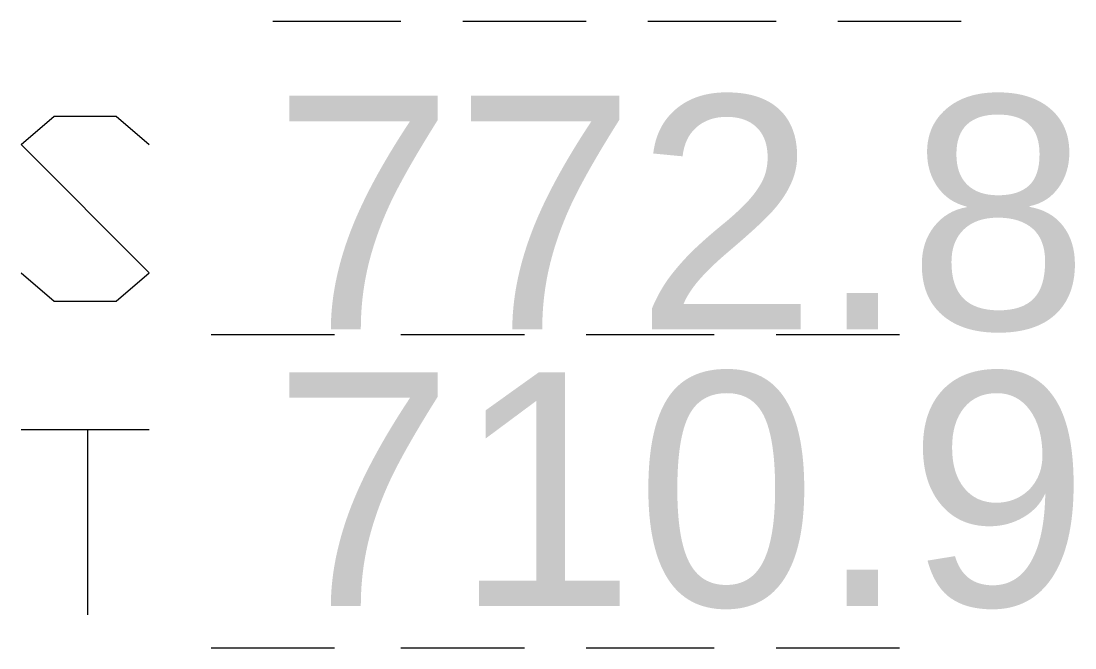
# Model space of a CAD drawing. Header units: metres. Extents: x 0 to 175, y -70 to 21.
# Drawn here: x 167.026 to 167.4326, y -11.4567 to -11.2148 of the extents above; entities that cross this region are included whole.
import ezdxf

# ---------------------------------------------------------------- set-up
doc = ezdxf.new("R2010")
doc.units = ezdxf.units.M
doc.header["$LTSCALE"] = 0.5
doc.layers.add('TABLERO', color=7, linetype='Continuous')
doc.styles.get("Standard").update_dxf_attribs({"font": 'arial.ttf'})

msp = doc.modelspace()

# ---------------------------------------------------------------- linework, layer by layer
at = {"layer": 'TABLERO', "color": 7, "linetype": 'Continuous', "lineweight": 18, "true_color": 0x000007}
for p, q in [((167.12309, -11.21485), (167.17256, -11.21485)), ((167.19637, -11.21485), (167.244, -11.21485)), ((167.26781, -11.21485), (167.31728, -11.21485)), ((167.34109, -11.21485), (167.38872, -11.21485)), ((167.09928, -11.33575), (167.14691, -11.33575)), ((167.17256, -11.33575), (167.22019, -11.33575)), ((167.244, -11.33575), (167.29346, -11.33575)), ((167.31728, -11.33575), (167.36491, -11.33575)), ((167.026, -11.37239), (167.07546, -11.37239)), ((167.05165, -11.37239), (167.05165, -11.44384)), ((167.09928, -11.45666), (167.14691, -11.45666)), ((167.17256, -11.45666), (167.22019, -11.45666)), ((167.244, -11.45666), (167.29346, -11.45666)), ((167.31728, -11.45666), (167.36491, -11.45666))]:
    msp.add_line(p, q, dxfattribs=at)
msp.add_lwpolyline([(167.026, -11.31194), (167.03883, -11.32293), (167.06264, -11.32293), (167.07546, -11.31194), (167.026, -11.26248), (167.03883, -11.25148), (167.06264, -11.25148), (167.07546, -11.26248)], dxfattribs=at)

# ---------------------------------------------------------------- texts
at = {"layer": 'TABLERO', "char_height": 0.090104, "attachment_point": 1}
for s, insert in [('772.8', (167.12309, -11.24368)), ('710.9', (167.12309, -11.35039))]:
    msp.add_mtext_dynamic_manual_height_columns(s, width=0.090104, gutter_width=0.45052, heights=[0], dxfattribs=dict(at, insert=insert))

doc.saveas('drawing.dxf')
